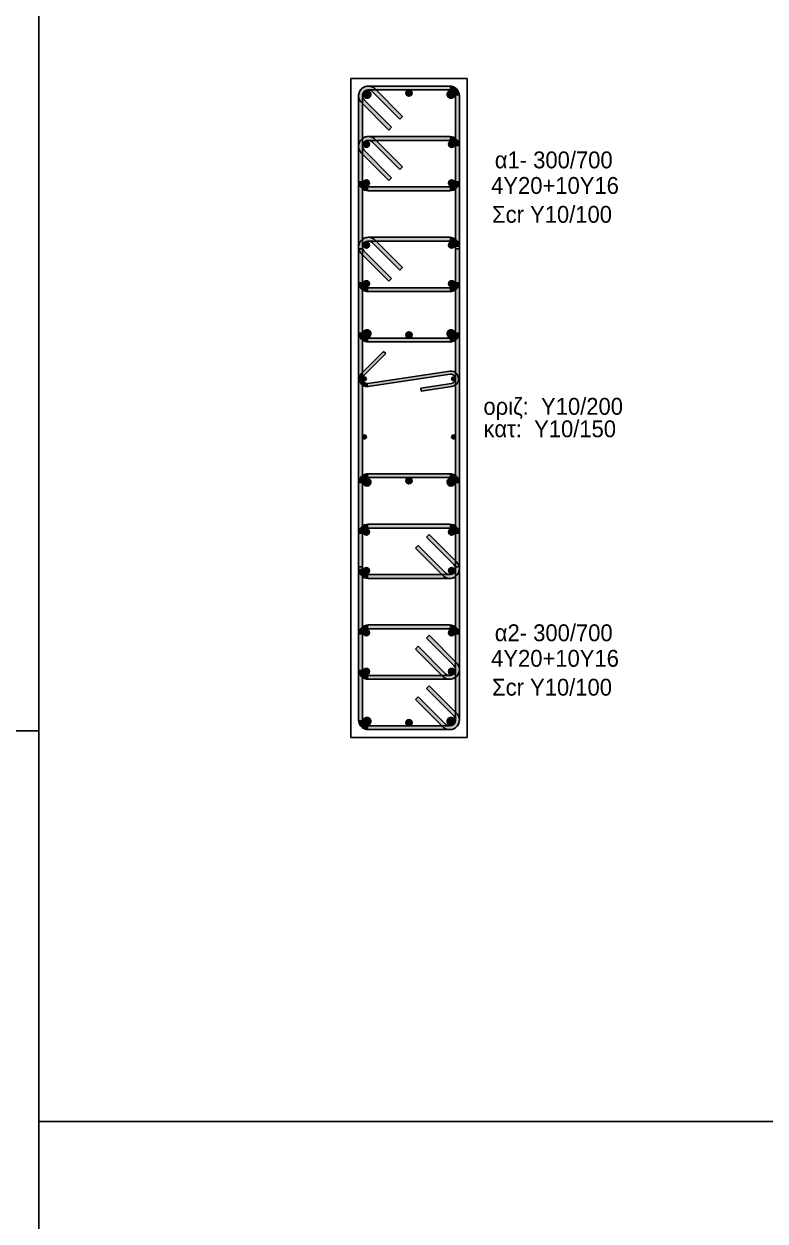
# Model space of a CAD drawing. Header units: millimetres. Extents: x -2171 to 1563, y -1758 to -1505.
# Drawn here: x 16.25 to 25.81, y -1616.9 to -1601.46 of the extents above; entities that cross this region are included whole.
import ezdxf

# ---------------------------------------------------------------- set-up
doc = ezdxf.new("R2010")
doc.units = ezdxf.units.MM
for name, color, linetype in [('Col_Det', 7, 'Continuous'), ('Col_Det_Fill', 7, 'Continuous'), ('Geo_Col_Pro_1', 7, 'Continuous')]:
    doc.layers.add(name, color=color, linetype=linetype)
doc.styles.add('S1Arl22_b_934_161', font='arial.ttf', dxfattribs={"width": 0.933629, "height": 0.002175})

msp = doc.modelspace()

# ---------------------------------------------------------------- hatches: boundary and pattern name
at = {"layer": 'Col_Det_Fill'}
for color, points in [(252, [(20.7485, -1602.3366), (20.7838, -1602.3013, 0.6681786), (20.5704, -1602.3897), (20.6204, -1602.3897, -0.6681786)]), (252, [(20.6954, -1602.3147), (20.6954, -1602.2647, 0.6681786), (20.6071, -1602.4781), (20.6424, -1602.4427, -0.6681786)]), (252, [(21.7454, -1602.3147), (21.7454, -1602.2647), (20.6954, -1602.2647), (20.6954, -1602.3147)]), (252, [(21.102, -1602.6902), (21.1374, -1602.6548), (20.7838, -1602.3013), (20.7485, -1602.3366)]), (252, [(21.8204, -1602.3897), (21.8704, -1602.3897, 0.4142136), (21.7454, -1602.2647), (21.7454, -1602.3147, -0.4142136)]), (252, [(20.6204, -1602.3897), (20.5704, -1602.3897), (20.5704, -1605.4397), (20.6204, -1605.4397)]), (252, [(20.6424, -1602.4427), (20.6071, -1602.4781), (20.9606, -1602.8316), (20.996, -1602.7963)]), (12, [(20.6778, -1602.322, 0.4142136), (20.6278, -1602.372, 0.4142136), (20.6778, -1602.422, 0.4142136), (20.7278, -1602.372, 0.4142136)]), (12, [(21.2204, -1602.3147, 0.4142136), (21.1804, -1602.3547, 0.4142136), (21.2204, -1602.3947, 0.4142136), (21.2604, -1602.3547, 0.4142136)]), (12, [(21.7631, -1602.322, 0.4142136), (21.7131, -1602.372, 0.4142136), (21.7631, -1602.422, 0.4142136), (21.8131, -1602.372, 0.4142136)]), (252, [(21.8204, -1605.4397), (21.8704, -1605.4397), (21.8704, -1602.3897), (21.8204, -1602.3897)]), (252, [(20.7485, -1602.9866), (20.7838, -1602.9513, 0.6681786), (20.5704, -1603.0397), (20.6204, -1603.0397, -0.6681786)]), (252, [(20.6954, -1602.9647), (20.6954, -1602.9147, 0.6681786), (20.6071, -1603.1281), (20.6424, -1603.0927, -0.6681786)]), (252, [(21.7454, -1602.9647), (21.7454, -1602.9147), (20.6954, -1602.9147), (20.6954, -1602.9647)]), (252, [(21.8204, -1603.0397), (21.8704, -1603.0397, 0.4142136), (21.7454, -1602.9147), (21.7454, -1602.9647, -0.4142136)]), (252, [(20.6204, -1603.0397), (20.5704, -1603.0397), (20.5704, -1603.4897), (20.6204, -1603.4897)]), (56, [(20.6707, -1602.9749, 0.4142136), (20.6307, -1603.0149, 0.4142136), (20.6707, -1603.0549, 0.4142136), (20.7107, -1603.0149, 0.4142136)]), (252, [(21.102, -1603.3402), (21.1374, -1603.3048), (20.7838, -1602.9513), (20.7485, -1602.9866)]), (56, [(21.7702, -1602.9749, 0.4142136), (21.7302, -1603.0149, 0.4142136), (21.7702, -1603.0549, 0.4142136), (21.8102, -1603.0149, 0.4142136)]), (252, [(21.8204, -1603.4897), (21.8704, -1603.4897), (21.8704, -1603.0397), (21.8204, -1603.0397)]), (252, [(20.6424, -1603.0927), (20.6071, -1603.1281), (20.9606, -1603.4816), (20.996, -1603.4463)]), (252, [(20.6204, -1603.4897), (20.5704, -1603.4897, 0.4142136), (20.6954, -1603.6147), (20.6954, -1603.5647, -0.4142136)]), (56, [(20.6707, -1603.4744, 0.4142136), (20.6307, -1603.5144, 0.4142136), (20.6707, -1603.5544, 0.4142136), (20.7107, -1603.5144, 0.4142136)]), (56, [(21.7702, -1603.4744, 0.4142136), (21.7302, -1603.5144, 0.4142136), (21.7702, -1603.5544, 0.4142136), (21.8102, -1603.5144, 0.4142136)]), (252, [(21.7454, -1603.5647), (21.7454, -1603.6147, 0.4142136), (21.8704, -1603.4897), (21.8204, -1603.4897, -0.4142136)]), (252, [(20.6954, -1603.5647), (20.6954, -1603.6147), (21.7454, -1603.6147), (21.7454, -1603.5647)]), (252, [(20.7485, -1604.2866), (20.7838, -1604.2513, 0.6681786), (20.5704, -1604.3397), (20.6204, -1604.3397, -0.6681786)]), (252, [(20.6954, -1604.2647), (20.6954, -1604.2147, 0.6681786), (20.6071, -1604.4281), (20.6424, -1604.3927, -0.6681786)]), (56, [(20.6707, -1604.2749, 0.4142136), (20.6307, -1604.3149, 0.4142136), (20.6707, -1604.3549, 0.4142136), (20.7107, -1604.3149, 0.4142136)]), (252, [(21.7454, -1604.2647), (21.7454, -1604.2147), (20.6954, -1604.2147), (20.6954, -1604.2647)]), (252, [(21.102, -1604.6402), (21.1374, -1604.6048), (20.7838, -1604.2513), (20.7485, -1604.2866)]), (56, [(21.7702, -1604.2749, 0.4142136), (21.7302, -1604.3149, 0.4142136), (21.7702, -1604.3549, 0.4142136), (21.8102, -1604.3149, 0.4142136)]), (252, [(21.8204, -1604.3397), (21.8704, -1604.3397, 0.4142136), (21.7454, -1604.2147), (21.7454, -1604.2647, -0.4142136)]), (252, [(20.6204, -1604.3397), (20.5704, -1604.3397), (20.5704, -1604.7897), (20.6204, -1604.7897)]), (252, [(20.6204, -1604.3631), (20.5704, -1604.3631), (20.5704, -1608.4662), (20.6204, -1608.4662)]), (252, [(20.6424, -1604.3927), (20.6071, -1604.4281), (20.9606, -1604.7816), (20.996, -1604.7463)]), (252, [(21.8204, -1604.7897), (21.8704, -1604.7897), (21.8704, -1604.3397), (21.8204, -1604.3397)]), (252, [(21.8204, -1608.4662), (21.8704, -1608.4662), (21.8704, -1604.3631), (21.8204, -1604.3631)]), (56, [(20.6707, -1604.7744, 0.4142136), (20.6307, -1604.8144, 0.4142136), (20.6707, -1604.8544, 0.4142136), (20.7107, -1604.8144, 0.4142136)]), (56, [(21.7702, -1604.7744, 0.4142136), (21.7302, -1604.8144, 0.4142136), (21.7702, -1604.8544, 0.4142136), (21.8102, -1604.8144, 0.4142136)]), (252, [(20.6204, -1604.7897), (20.5704, -1604.7897, 0.4142136), (20.6954, -1604.9147), (20.6954, -1604.8647, -0.4142136)]), (252, [(20.6954, -1604.8647), (20.6954, -1604.9147), (21.7454, -1604.9147), (21.7454, -1604.8647)]), (252, [(21.7454, -1604.8647), (21.7454, -1604.9147, 0.4142136), (21.8704, -1604.7897), (21.8204, -1604.7897, -0.4142136)]), (252, [(20.6204, -1605.4397), (20.5704, -1605.4397, 0.4142136), (20.6954, -1605.5647), (20.6954, -1605.5147, -0.4142136)]), (12, [(20.6778, -1605.4074, 0.4142136), (20.6278, -1605.4574, 0.4142136), (20.6778, -1605.5074, 0.4142136), (20.7278, -1605.4574, 0.4142136)]), (252, [(20.6954, -1605.5147), (20.6954, -1605.5647), (21.7454, -1605.5647), (21.7454, -1605.5147)]), (12, [(21.2204, -1605.4347, 0.4142136), (21.1804, -1605.4747, 0.4142136), (21.2204, -1605.5147, 0.4142136), (21.2604, -1605.4747, 0.4142136)]), (12, [(21.7631, -1605.4074, 0.4142136), (21.7131, -1605.4574, 0.4142136), (21.7631, -1605.5074, 0.4142136), (21.8131, -1605.4574, 0.4142136)]), (252, [(21.7454, -1605.5147), (21.7454, -1605.5647, 0.4142136), (21.8704, -1605.4397), (21.8204, -1605.4397, -0.4142136)]), (252, [(20.6097, -1605.9692), (20.638, -1605.9975), (20.9209, -1605.7147), (20.8926, -1605.6864)]), (252, [(20.6953, -1606.1388), (20.6893, -1606.0993, -0.7233449), (20.638, -1605.9975), (20.6097, -1605.9692, 0.7233449)]), (252, [(21.7516, -1605.9806), (21.7456, -1605.941), (20.6893, -1606.0993), (20.6953, -1606.1388)]), (252, [(21.7693, -1606.0993), (21.7753, -1606.1388, 1), (21.7456, -1605.941), (21.7516, -1605.9806, -1)]), (133, [(20.6454, -1606.0649, 0.4142136), (20.6704, -1606.0399, 0.4142136), (20.6454, -1606.0149, 0.4142136), (20.6204, -1606.0399, 0.4142136)]), (252, [(21.3738, -1606.1585), (21.3797, -1606.1981), (21.7753, -1606.1388), (21.7693, -1606.0993)]), (133, [(21.7954, -1606.0649, 0.4142136), (21.8204, -1606.0399, 0.4142136), (21.7954, -1606.0149, 0.4142136), (21.7704, -1606.0399, 0.4142136)]), (133, [(20.6454, -1606.8144, 0.4142136), (20.6704, -1606.7894, 0.4142136), (20.6454, -1606.7644, 0.4142136), (20.6204, -1606.7894, 0.4142136)]), (133, [(21.7954, -1606.8144, 0.4142136), (21.8204, -1606.7894, 0.4142136), (21.7954, -1606.7644, 0.4142136), (21.7704, -1606.7894, 0.4142136)]), (252, [(20.6954, -1607.3147), (20.6954, -1607.2647, 0.4142136), (20.5704, -1607.3897), (20.6204, -1607.3897, -0.4142136)]), (252, [(20.6204, -1607.3897), (20.5704, -1607.3897), (20.5704, -1610.4397), (20.6204, -1610.4397)]), (12, [(20.6778, -1607.422, 0.4142136), (20.7278, -1607.372, 0.4142136), (20.6778, -1607.322, 0.4142136), (20.6278, -1607.372, 0.4142136)]), (252, [(21.7454, -1607.3147), (21.7454, -1607.2647), (20.6954, -1607.2647), (20.6954, -1607.3147)]), (12, [(21.2204, -1607.3947, 0.4142136), (21.2604, -1607.3547, 0.4142136), (21.2204, -1607.3147, 0.4142136), (21.1804, -1607.3547, 0.4142136)]), (12, [(21.7631, -1607.422, 0.4142136), (21.8131, -1607.372, 0.4142136), (21.7631, -1607.322, 0.4142136), (21.7131, -1607.372, 0.4142136)]), (252, [(21.8204, -1607.3897), (21.8704, -1607.3897, 0.4142136), (21.7454, -1607.2647), (21.7454, -1607.3147, -0.4142136)]), (252, [(21.8204, -1610.4397), (21.8704, -1610.4397), (21.8704, -1607.3897), (21.8204, -1607.3897)]), (252, [(20.6954, -1607.9647), (20.6954, -1607.9147, 0.4142136), (20.5704, -1608.0397), (20.6204, -1608.0397, -0.4142136)]), (56, [(20.6707, -1608.0549, 0.4142136), (20.7107, -1608.0149, 0.4142136), (20.6707, -1607.9749, 0.4142136), (20.6307, -1608.0149, 0.4142136)]), (252, [(21.7454, -1607.9647), (21.7454, -1607.9147), (20.6954, -1607.9147), (20.6954, -1607.9647)]), (56, [(21.7702, -1608.0549, 0.4142136), (21.8102, -1608.0149, 0.4142136), (21.7702, -1607.9749, 0.4142136), (21.7302, -1608.0149, 0.4142136)]), (252, [(21.8204, -1608.0397), (21.8704, -1608.0397, 0.4142136), (21.7454, -1607.9147), (21.7454, -1607.9647, -0.4142136)]), (252, [(20.6204, -1608.0397), (20.5704, -1608.0397), (20.5704, -1608.4897), (20.6204, -1608.4897)]), (252, [(21.7985, -1608.4366), (21.8338, -1608.4013), (21.4803, -1608.0477), (21.4449, -1608.0831)]), (252, [(21.8204, -1608.4897), (21.8704, -1608.4897), (21.8704, -1608.0397), (21.8204, -1608.0397)]), (252, [(21.3389, -1608.1892), (21.3035, -1608.2245), (21.6571, -1608.5781), (21.6924, -1608.5427)]), (56, [(20.6707, -1608.5544, 0.4142136), (20.7107, -1608.5144, 0.4142136), (20.6707, -1608.4744, 0.4142136), (20.6307, -1608.5144, 0.4142136)]), (56, [(21.7702, -1608.5544, 0.4142136), (21.8102, -1608.5144, 0.4142136), (21.7702, -1608.4744, 0.4142136), (21.7302, -1608.5144, 0.4142136)]), (252, [(21.7454, -1608.5647), (21.7454, -1608.6147, 0.6681786), (21.8338, -1608.4013), (21.7985, -1608.4366, -0.6681786)]), (252, [(20.6204, -1608.4897), (20.5704, -1608.4897, 0.4142136), (20.6954, -1608.6147), (20.6954, -1608.5647, -0.4142136)]), (252, [(20.6954, -1608.5647), (20.6954, -1608.6147), (21.7454, -1608.6147), (21.7454, -1608.5647)]), (252, [(21.6924, -1608.5427), (21.6571, -1608.5781, 0.6681786), (21.8704, -1608.4897), (21.8204, -1608.4897, -0.6681786)]), (252, [(20.6954, -1609.2647), (20.6954, -1609.2147, 0.4142136), (20.5704, -1609.3397), (20.6204, -1609.3397, -0.4142136)]), (252, [(21.7454, -1609.2647), (21.7454, -1609.2147), (20.6954, -1609.2147), (20.6954, -1609.2647)]), (252, [(21.8204, -1609.3397), (21.8704, -1609.3397, 0.4142136), (21.7454, -1609.2147), (21.7454, -1609.2647, -0.4142136)]), (252, [(20.6204, -1609.3397), (20.5704, -1609.3397), (20.5704, -1609.7897), (20.6204, -1609.7897)]), (56, [(20.6707, -1609.3549, 0.4142136), (20.7107, -1609.3149, 0.4142136), (20.6707, -1609.2749, 0.4142136), (20.6307, -1609.3149, 0.4142136)]), (252, [(21.7985, -1609.7366), (21.8338, -1609.7013), (21.4803, -1609.3477), (21.4449, -1609.3831)]), (56, [(21.7702, -1609.3549, 0.4142136), (21.8102, -1609.3149, 0.4142136), (21.7702, -1609.2749, 0.4142136), (21.7302, -1609.3149, 0.4142136)]), (252, [(21.8204, -1609.7897), (21.8704, -1609.7897), (21.8704, -1609.3397), (21.8204, -1609.3397)]), (252, [(21.3389, -1609.4892), (21.3035, -1609.5245), (21.6571, -1609.8781), (21.6924, -1609.8427)]), (252, [(21.7454, -1609.8647), (21.7454, -1609.9147, 0.6681786), (21.8338, -1609.7013), (21.7985, -1609.7366, -0.6681786)]), (252, [(20.6204, -1609.7897), (20.5704, -1609.7897, 0.4142136), (20.6954, -1609.9147), (20.6954, -1609.8647, -0.4142136)]), (56, [(20.6707, -1609.8544, 0.4142136), (20.7107, -1609.8144, 0.4142136), (20.6707, -1609.7744, 0.4142136), (20.6307, -1609.8144, 0.4142136)]), (252, [(20.6954, -1609.8647), (20.6954, -1609.9147), (21.7454, -1609.9147), (21.7454, -1609.8647)]), (252, [(21.6924, -1609.8427), (21.6571, -1609.8781, 0.6681786), (21.8704, -1609.7897), (21.8204, -1609.7897, -0.6681786)]), (56, [(21.7702, -1609.8544, 0.4142136), (21.8102, -1609.8144, 0.4142136), (21.7702, -1609.7744, 0.4142136), (21.7302, -1609.8144, 0.4142136)]), (252, [(21.7985, -1610.3866), (21.8338, -1610.3513), (21.4803, -1609.9977), (21.4449, -1610.0331)]), (252, [(21.3389, -1610.1392), (21.3035, -1610.1745), (21.6571, -1610.5281), (21.6924, -1610.4927)]), (252, [(20.6204, -1610.4397), (20.5704, -1610.4397, 0.4142136), (20.6954, -1610.5647), (20.6954, -1610.5147, -0.4142136)]), (12, [(20.6778, -1610.5074, 0.4142136), (20.7278, -1610.4574, 0.4142136), (20.6778, -1610.4074, 0.4142136), (20.6278, -1610.4574, 0.4142136)]), (12, [(21.2204, -1610.5147, 0.4142136), (21.2604, -1610.4747, 0.4142136), (21.2204, -1610.4347, 0.4142136), (21.1804, -1610.4747, 0.4142136)]), (252, [(21.6924, -1610.4927), (21.6571, -1610.5281, 0.6681786), (21.8704, -1610.4397), (21.8204, -1610.4397, -0.6681786)]), (12, [(21.7631, -1610.5074, 0.4142136), (21.8131, -1610.4574, 0.4142136), (21.7631, -1610.4074, 0.4142136), (21.7131, -1610.4574, 0.4142136)]), (252, [(21.7454, -1610.5147), (21.7454, -1610.5647, 0.6681786), (21.8338, -1610.3513), (21.7985, -1610.3866, -0.6681786)]), (252, [(20.6954, -1610.5147), (20.6954, -1610.5647), (21.7454, -1610.5647), (21.7454, -1610.5147)])]:
    msp.add_hatch(color=color, dxfattribs=at).paths.add_polyline_path(points)

# ---------------------------------------------------------------- linework, layer by layer
at = {"layer": 'Col_Det', "color": 7, "elevation": -66.25}
for points in [[(21.9704, -1602.1647), (20.4704, -1602.1647)], [(20.4704, -1602.1647), (20.4704, -1610.6647)], [(21.7454, -1602.2647), (20.6954, -1602.2647)], [(21.1374, -1602.6548), (20.7838, -1602.3013)], [(21.9704, -1610.6647), (21.9704, -1602.1647)], [(20.5704, -1602.3897), (20.5704, -1605.4397)], [(20.6204, -1605.4397), (20.6204, -1602.3897)], [(20.996, -1602.7963), (20.6424, -1602.4427)], [(20.6954, -1602.3147), (21.7454, -1602.3147)], [(20.7485, -1602.3366), (21.102, -1602.6902)], [(21.8204, -1602.3897), (21.8204, -1605.4397)], [(21.8704, -1605.4397), (21.8704, -1602.3897)], [(20.6071, -1602.4781), (20.9606, -1602.8316)], [(21.102, -1602.6902), (21.1374, -1602.6548)], [(21.7454, -1602.9147), (20.6954, -1602.9147)], [(20.9606, -1602.8316), (20.996, -1602.7963)], [(20.5704, -1603.0397), (20.5704, -1603.4897)], [(20.6204, -1603.4897), (20.6204, -1603.0397)], [(20.6954, -1602.9647), (21.7454, -1602.9647)], [(20.7485, -1602.9866), (21.102, -1603.3402)], [(21.1374, -1603.3048), (20.7838, -1602.9513)], [(21.8204, -1603.0397), (21.8204, -1603.4897)], [(21.8704, -1603.4897), (21.8704, -1603.0397)], [(20.6071, -1603.1281), (20.9606, -1603.4816)], [(20.996, -1603.4463), (20.6424, -1603.0927)], [(21.102, -1603.3402), (21.1374, -1603.3048)], [(20.9606, -1603.4816), (20.996, -1603.4463)], [(21.7454, -1603.5647), (20.6954, -1603.5647)], [(20.6954, -1603.6147), (21.7454, -1603.6147)], [(21.7454, -1604.2147), (20.6954, -1604.2147)], [(20.6954, -1604.2647), (21.7454, -1604.2647)], [(20.7485, -1604.2866), (21.102, -1604.6402)], [(21.1374, -1604.6048), (20.7838, -1604.2513)], [(20.5704, -1604.3397), (20.5704, -1604.7897)], [(20.6204, -1604.3631), (20.5704, -1604.3631)], [(20.5704, -1604.3631), (20.5704, -1608.4662)], [(20.6071, -1604.4281), (20.9606, -1604.7816)], [(20.6204, -1604.7897), (20.6204, -1604.3397)], [(20.6204, -1608.4662), (20.6204, -1604.3631)], [(20.996, -1604.7463), (20.6424, -1604.3927)], [(21.8204, -1604.3397), (21.8204, -1604.7897)], [(21.8704, -1604.3631), (21.8204, -1604.3631)], [(21.8204, -1604.3631), (21.8204, -1608.4662)], [(21.8704, -1604.7897), (21.8704, -1604.3397)], [(21.8704, -1608.4662), (21.8704, -1604.3631)], [(21.102, -1604.6402), (21.1374, -1604.6048)], [(20.9606, -1604.7816), (20.996, -1604.7463)], [(21.7454, -1604.8647), (20.6954, -1604.8647)], [(20.6954, -1604.9147), (21.7454, -1604.9147)], [(21.7454, -1605.5147), (20.6954, -1605.5147)], [(20.8926, -1605.6864), (20.6097, -1605.9692)], [(20.6954, -1605.5647), (21.7454, -1605.5647)], [(20.9209, -1605.7147), (20.8926, -1605.6864)], [(20.638, -1605.9975), (20.9209, -1605.7147)], [(21.7456, -1605.941), (20.6893, -1606.0993)], [(20.6953, -1606.1388), (21.7516, -1605.9806)], [(21.7693, -1606.0993), (21.3738, -1606.1585)], [(21.3738, -1606.1585), (21.3797, -1606.1981)], [(21.3797, -1606.1981), (21.7753, -1606.1388)], [(20.5704, -1607.3897), (20.5704, -1610.4397)], [(20.6204, -1610.4397), (20.6204, -1607.3897)], [(21.7454, -1607.2647), (20.6954, -1607.2647)], [(20.6954, -1607.3147), (21.7454, -1607.3147)], [(21.8204, -1607.3897), (21.8204, -1610.4397)], [(21.8704, -1610.4397), (21.8704, -1607.3897)], [(21.7454, -1607.9147), (20.6954, -1607.9147)], [(20.6954, -1607.9647), (21.7454, -1607.9647)], [(20.5704, -1608.0397), (20.5704, -1608.4897)], [(20.6204, -1608.4897), (20.6204, -1608.0397)], [(21.4803, -1608.0477), (21.4449, -1608.0831)], [(21.4449, -1608.0831), (21.7985, -1608.4366)], [(21.8338, -1608.4013), (21.4803, -1608.0477)], [(21.8204, -1608.0397), (21.8204, -1608.4897)], [(21.8704, -1608.4897), (21.8704, -1608.0397)], [(21.3389, -1608.1892), (21.3035, -1608.2245)], [(21.3035, -1608.2245), (21.6571, -1608.5781)], [(21.6924, -1608.5427), (21.3389, -1608.1892)], [(20.5704, -1608.4662), (20.6204, -1608.4662)], [(21.8204, -1608.4662), (21.8704, -1608.4662)], [(21.7454, -1608.5647), (20.6954, -1608.5647)], [(20.6954, -1608.6147), (21.7454, -1608.6147)], [(21.7454, -1609.2147), (20.6954, -1609.2147)], [(20.5704, -1609.3397), (20.5704, -1609.7897)], [(20.6204, -1609.7897), (20.6204, -1609.3397)], [(20.6954, -1609.2647), (21.7454, -1609.2647)], [(21.4803, -1609.3477), (21.4449, -1609.3831)], [(21.4449, -1609.3831), (21.7985, -1609.7366)], [(21.8338, -1609.7013), (21.4803, -1609.3477)], [(21.8204, -1609.3397), (21.8204, -1609.7897)], [(21.8704, -1609.7897), (21.8704, -1609.3397)], [(21.3389, -1609.4892), (21.3035, -1609.5245)], [(21.3035, -1609.5245), (21.6571, -1609.8781)], [(21.6924, -1609.8427), (21.3389, -1609.4892)], [(21.7454, -1609.8647), (20.6954, -1609.8647)], [(20.6954, -1609.9147), (21.7454, -1609.9147)], [(21.4803, -1609.9977), (21.4449, -1610.0331)], [(21.8338, -1610.3513), (21.4803, -1609.9977)], [(21.3389, -1610.1392), (21.3035, -1610.1745)], [(21.3035, -1610.1745), (21.6571, -1610.5281)], [(21.6924, -1610.4927), (21.3389, -1610.1392)], [(21.4449, -1610.0331), (21.7985, -1610.3866)], [(21.7454, -1610.5147), (20.6954, -1610.5147)], [(20.6954, -1610.5647), (21.7454, -1610.5647)], [(20.4704, -1610.6647), (21.9704, -1610.6647)]]:
    msp.add_lwpolyline(points, dxfattribs=at)
for points in [[(20.7838, -1602.3013, 0.6681786), (20.5704, -1602.3897)], [(20.6954, -1602.2647, 0.6681786), (20.6071, -1602.4781)], [(21.8704, -1602.3897, 0.4142136), (21.7454, -1602.2647)], [(20.6204, -1602.3897, -0.6681786), (20.7485, -1602.3366, -0.6681786)], [(20.6424, -1602.4427, -0.6681786), (20.6954, -1602.3147, -0.6681786)], [(20.6778, -1602.322, 0.4142136), (20.6278, -1602.372, 0.4142136)], [(20.6278, -1602.372, 0.4142136), (20.6778, -1602.422, 0.4142136)], [(20.7278, -1602.372, 0.4142136), (20.6778, -1602.322, 0.4142136)], [(20.6778, -1602.422, 0.4142136), (20.7278, -1602.372, 0.4142136)], [(21.2204, -1602.3147, 0.4142136), (21.1804, -1602.3547, 0.4142136)], [(21.1804, -1602.3547, 0.4142136), (21.2204, -1602.3947, 0.4142136)], [(21.2604, -1602.3547, 0.4142136), (21.2204, -1602.3147, 0.4142136)], [(21.2204, -1602.3947, 0.4142136), (21.2604, -1602.3547, 0.4142136)], [(21.7631, -1602.322, 0.4142136), (21.7131, -1602.372, 0.4142136)], [(21.7131, -1602.372, 0.4142136), (21.7631, -1602.422, 0.4142136)], [(21.7454, -1602.3147, -0.4142136), (21.8204, -1602.3897, -0.4142136)], [(21.8131, -1602.372, 0.4142136), (21.7631, -1602.322, 0.4142136)], [(21.7631, -1602.422, 0.4142136), (21.8131, -1602.372, 0.4142136)], [(20.7838, -1602.9513, 0.6681786), (20.5704, -1603.0397)], [(20.6954, -1602.9147, 0.6681786), (20.6071, -1603.1281)], [(21.8704, -1603.0397, 0.4142136), (21.7454, -1602.9147)], [(20.6204, -1603.0397, -0.6681786), (20.7485, -1602.9866, -0.6681786)], [(20.6424, -1603.0927, -0.6681786), (20.6954, -1602.9647, -0.6681786)], [(20.6707, -1602.9749, 0.4142136), (20.6307, -1603.0149, 0.4142136)], [(20.6307, -1603.0149, 0.4142136), (20.6707, -1603.0549, 0.4142136)], [(20.7107, -1603.0149, 0.4142136), (20.6707, -1602.9749, 0.4142136)], [(20.6707, -1603.0549, 0.4142136), (20.7107, -1603.0149, 0.4142136)], [(21.7702, -1602.9749, 0.4142136), (21.7302, -1603.0149, 0.4142136)], [(21.7302, -1603.0149, 0.4142136), (21.7702, -1603.0549, 0.4142136)], [(21.7454, -1602.9647, -0.4142136), (21.8204, -1603.0397, -0.4142136)], [(21.8102, -1603.0149, 0.4142136), (21.7702, -1602.9749, 0.4142136)], [(21.7702, -1603.0549, 0.4142136), (21.8102, -1603.0149, 0.4142136)], [(20.5704, -1603.4897, 0.4142136), (20.6954, -1603.6147)], [(20.6954, -1603.5647, -0.4142136), (20.6204, -1603.4897, -0.4142136)], [(20.6707, -1603.4744, 0.4142136), (20.6307, -1603.5144, 0.4142136)], [(20.6307, -1603.5144, 0.4142136), (20.6707, -1603.5544, 0.4142136)], [(20.7107, -1603.5144, 0.4142136), (20.6707, -1603.4744, 0.4142136)], [(20.6707, -1603.5544, 0.4142136), (20.7107, -1603.5144, 0.4142136)], [(21.7702, -1603.4744, 0.4142136), (21.7302, -1603.5144, 0.4142136)], [(21.7302, -1603.5144, 0.4142136), (21.7702, -1603.5544, 0.4142136)], [(21.7454, -1603.6147, 0.4142136), (21.8704, -1603.4897)], [(21.8204, -1603.4897, -0.4142136), (21.7454, -1603.5647, -0.4142136)], [(21.8102, -1603.5144, 0.4142136), (21.7702, -1603.4744, 0.4142136)], [(21.7702, -1603.5544, 0.4142136), (21.8102, -1603.5144, 0.4142136)], [(20.7838, -1604.2513, 0.6681786), (20.5704, -1604.3397)], [(20.6954, -1604.2147, 0.6681786), (20.6071, -1604.4281)], [(20.6204, -1604.3397, -0.6681786), (20.7485, -1604.2866, -0.6681786)], [(20.6424, -1604.3927, -0.6681786), (20.6954, -1604.2647, -0.6681786)], [(20.6707, -1604.2749, 0.4142136), (20.6307, -1604.3149, 0.4142136)], [(20.7107, -1604.3149, 0.4142136), (20.6707, -1604.2749, 0.4142136)], [(21.7702, -1604.2749, 0.4142136), (21.7302, -1604.3149, 0.4142136)], [(21.8704, -1604.3397, 0.4142136), (21.7454, -1604.2147)], [(21.7454, -1604.2647, -0.4142136), (21.8204, -1604.3397, -0.4142136)], [(21.8102, -1604.3149, 0.4142136), (21.7702, -1604.2749, 0.4142136)], [(20.6307, -1604.3149, 0.4142136), (20.6707, -1604.3549, 0.4142136)], [(20.6707, -1604.3549, 0.4142136), (20.7107, -1604.3149, 0.4142136)], [(21.7302, -1604.3149, 0.4142136), (21.7702, -1604.3549, 0.4142136)], [(21.7702, -1604.3549, 0.4142136), (21.8102, -1604.3149, 0.4142136)], [(20.6707, -1604.7744, 0.4142136), (20.6307, -1604.8144, 0.4142136)], [(20.7107, -1604.8144, 0.4142136), (20.6707, -1604.7744, 0.4142136)], [(21.7702, -1604.7744, 0.4142136), (21.7302, -1604.8144, 0.4142136)], [(21.8102, -1604.8144, 0.4142136), (21.7702, -1604.7744, 0.4142136)], [(20.5704, -1604.7897, 0.4142136), (20.6954, -1604.9147)], [(20.6954, -1604.8647, -0.4142136), (20.6204, -1604.7897, -0.4142136)], [(20.6307, -1604.8144, 0.4142136), (20.6707, -1604.8544, 0.4142136)], [(20.6707, -1604.8544, 0.4142136), (20.7107, -1604.8144, 0.4142136)], [(21.7302, -1604.8144, 0.4142136), (21.7702, -1604.8544, 0.4142136)], [(21.7454, -1604.9147, 0.4142136), (21.8704, -1604.7897)], [(21.8204, -1604.7897, -0.4142136), (21.7454, -1604.8647, -0.4142136)], [(21.7702, -1604.8544, 0.4142136), (21.8102, -1604.8144, 0.4142136)], [(20.5704, -1605.4397, 0.4142136), (20.6954, -1605.5647)], [(20.6954, -1605.5147, -0.4142136), (20.6204, -1605.4397, -0.4142136)], [(20.6778, -1605.4074, 0.4142136), (20.6278, -1605.4574, 0.4142136)], [(20.6278, -1605.4574, 0.4142136), (20.6778, -1605.5074, 0.4142136)], [(20.7278, -1605.4574, 0.4142136), (20.6778, -1605.4074, 0.4142136)], [(20.6778, -1605.5074, 0.4142136), (20.7278, -1605.4574, 0.4142136)], [(21.2204, -1605.4347, 0.4142136), (21.1804, -1605.4747, 0.4142136)], [(21.1804, -1605.4747, 0.4142136), (21.2204, -1605.5147, 0.4142136)], [(21.2604, -1605.4747, 0.4142136), (21.2204, -1605.4347, 0.4142136)], [(21.2204, -1605.5147, 0.4142136), (21.2604, -1605.4747, 0.4142136)], [(21.7631, -1605.4074, 0.4142136), (21.7131, -1605.4574, 0.4142136)], [(21.7131, -1605.4574, 0.4142136), (21.7631, -1605.5074, 0.4142136)], [(21.7454, -1605.5647, 0.4142136), (21.8704, -1605.4397)], [(21.8204, -1605.4397, -0.4142136), (21.7454, -1605.5147, -0.4142136)], [(21.8131, -1605.4574, 0.4142136), (21.7631, -1605.4074, 0.4142136)], [(21.7631, -1605.5074, 0.4142136), (21.8131, -1605.4574, 0.4142136)], [(20.6097, -1605.9692, 0.7233449), (20.6953, -1606.1388, 0.7233449)], [(20.6893, -1606.0993, -0.7233449), (20.638, -1605.9975)], [(21.7753, -1606.1388, 1), (21.7456, -1605.941)], [(21.7516, -1605.9806, -1), (21.7693, -1606.0993, -1)], [(20.6454, -1606.0149, 0.4142136), (20.6204, -1606.0399, 0.4142136)], [(20.6204, -1606.0399, 0.4142136), (20.6454, -1606.0649, 0.4142136)], [(20.6704, -1606.0399, 0.4142136), (20.6454, -1606.0149, 0.4142136)], [(20.6454, -1606.0649, 0.4142136), (20.6704, -1606.0399, 0.4142136)], [(21.7954, -1606.0149, 0.4142136), (21.7704, -1606.0399, 0.4142136)], [(21.7704, -1606.0399, 0.4142136), (21.7954, -1606.0649, 0.4142136)], [(21.8204, -1606.0399, 0.4142136), (21.7954, -1606.0149, 0.4142136)], [(21.7954, -1606.0649, 0.4142136), (21.8204, -1606.0399, 0.4142136)], [(20.6454, -1606.7644, 0.4142136), (20.6204, -1606.7894, 0.4142136)], [(20.6704, -1606.7894, 0.4142136), (20.6454, -1606.7644, 0.4142136)], [(21.7954, -1606.7644, 0.4142136), (21.7704, -1606.7894, 0.4142136)], [(21.8204, -1606.7894, 0.4142136), (21.7954, -1606.7644, 0.4142136)], [(20.6204, -1606.7894, 0.4142136), (20.6454, -1606.8144, 0.4142136)], [(20.6454, -1606.8144, 0.4142136), (20.6704, -1606.7894, 0.4142136)], [(21.7704, -1606.7894, 0.4142136), (21.7954, -1606.8144, 0.4142136)], [(21.7954, -1606.8144, 0.4142136), (21.8204, -1606.7894, 0.4142136)], [(20.6954, -1607.2647, 0.4142136), (20.5704, -1607.3897)], [(20.6204, -1607.3897, -0.4142136), (20.6954, -1607.3147, -0.4142136)], [(20.6778, -1607.322, 0.4142136), (20.6278, -1607.372, 0.4142136)], [(20.6278, -1607.372, 0.4142136), (20.6778, -1607.422, 0.4142136)], [(20.7278, -1607.372, 0.4142136), (20.6778, -1607.322, 0.4142136)], [(20.6778, -1607.422, 0.4142136), (20.7278, -1607.372, 0.4142136)], [(21.2204, -1607.3147, 0.4142136), (21.1804, -1607.3547, 0.4142136)], [(21.1804, -1607.3547, 0.4142136), (21.2204, -1607.3947, 0.4142136)], [(21.2604, -1607.3547, 0.4142136), (21.2204, -1607.3147, 0.4142136)], [(21.2204, -1607.3947, 0.4142136), (21.2604, -1607.3547, 0.4142136)], [(21.7631, -1607.322, 0.4142136), (21.7131, -1607.372, 0.4142136)], [(21.7131, -1607.372, 0.4142136), (21.7631, -1607.422, 0.4142136)], [(21.8704, -1607.3897, 0.4142136), (21.7454, -1607.2647)], [(21.7454, -1607.3147, -0.4142136), (21.8204, -1607.3897, -0.4142136)], [(21.8131, -1607.372, 0.4142136), (21.7631, -1607.322, 0.4142136)], [(21.7631, -1607.422, 0.4142136), (21.8131, -1607.372, 0.4142136)], [(20.6954, -1607.9147, 0.4142136), (20.5704, -1608.0397)], [(20.6204, -1608.0397, -0.4142136), (20.6954, -1607.9647, -0.4142136)], [(20.6707, -1607.9749, 0.4142136), (20.6307, -1608.0149, 0.4142136)], [(20.6307, -1608.0149, 0.4142136), (20.6707, -1608.0549, 0.4142136)], [(20.7107, -1608.0149, 0.4142136), (20.6707, -1607.9749, 0.4142136)], [(20.6707, -1608.0549, 0.4142136), (20.7107, -1608.0149, 0.4142136)], [(21.7702, -1607.9749, 0.4142136), (21.7302, -1608.0149, 0.4142136)], [(21.7302, -1608.0149, 0.4142136), (21.7702, -1608.0549, 0.4142136)], [(21.8704, -1608.0397, 0.4142136), (21.7454, -1607.9147)], [(21.7454, -1607.9647, -0.4142136), (21.8204, -1608.0397, -0.4142136)], [(21.8102, -1608.0149, 0.4142136), (21.7702, -1607.9749, 0.4142136)], [(21.7702, -1608.0549, 0.4142136), (21.8102, -1608.0149, 0.4142136)], [(20.6707, -1608.4744, 0.4142136), (20.6307, -1608.5144, 0.4142136)], [(20.7107, -1608.5144, 0.4142136), (20.6707, -1608.4744, 0.4142136)], [(21.7702, -1608.4744, 0.4142136), (21.7302, -1608.5144, 0.4142136)], [(21.7454, -1608.6147, 0.6681786), (21.8338, -1608.4013)], [(21.7985, -1608.4366, -0.6681786), (21.7454, -1608.5647, -0.6681786)], [(21.8102, -1608.5144, 0.4142136), (21.7702, -1608.4744, 0.4142136)], [(20.5704, -1608.4897, 0.4142136), (20.6954, -1608.6147)], [(20.6954, -1608.5647, -0.4142136), (20.6204, -1608.4897, -0.4142136)], [(20.6307, -1608.5144, 0.4142136), (20.6707, -1608.5544, 0.4142136)], [(20.6707, -1608.5544, 0.4142136), (20.7107, -1608.5144, 0.4142136)], [(21.6571, -1608.5781, 0.6681786), (21.8704, -1608.4897)], [(21.8204, -1608.4897, -0.6681786), (21.6924, -1608.5427, -0.6681786)], [(21.7302, -1608.5144, 0.4142136), (21.7702, -1608.5544, 0.4142136)], [(21.7702, -1608.5544, 0.4142136), (21.8102, -1608.5144, 0.4142136)], [(20.6954, -1609.2147, 0.4142136), (20.5704, -1609.3397)], [(21.8704, -1609.3397, 0.4142136), (21.7454, -1609.2147)], [(20.6204, -1609.3397, -0.4142136), (20.6954, -1609.2647, -0.4142136)], [(20.6707, -1609.2749, 0.4142136), (20.6307, -1609.3149, 0.4142136)], [(20.6307, -1609.3149, 0.4142136), (20.6707, -1609.3549, 0.4142136)], [(20.7107, -1609.3149, 0.4142136), (20.6707, -1609.2749, 0.4142136)], [(20.6707, -1609.3549, 0.4142136), (20.7107, -1609.3149, 0.4142136)], [(21.7702, -1609.2749, 0.4142136), (21.7302, -1609.3149, 0.4142136)], [(21.7302, -1609.3149, 0.4142136), (21.7702, -1609.3549, 0.4142136)], [(21.7454, -1609.2647, -0.4142136), (21.8204, -1609.3397, -0.4142136)], [(21.8102, -1609.3149, 0.4142136), (21.7702, -1609.2749, 0.4142136)], [(21.7702, -1609.3549, 0.4142136), (21.8102, -1609.3149, 0.4142136)], [(21.7454, -1609.9147, 0.6681786), (21.8338, -1609.7013)], [(20.5704, -1609.7897, 0.4142136), (20.6954, -1609.9147)], [(20.6954, -1609.8647, -0.4142136), (20.6204, -1609.7897, -0.4142136)], [(20.6707, -1609.7744, 0.4142136), (20.6307, -1609.8144, 0.4142136)], [(20.6307, -1609.8144, 0.4142136), (20.6707, -1609.8544, 0.4142136)], [(20.7107, -1609.8144, 0.4142136), (20.6707, -1609.7744, 0.4142136)], [(20.6707, -1609.8544, 0.4142136), (20.7107, -1609.8144, 0.4142136)], [(21.6571, -1609.8781, 0.6681786), (21.8704, -1609.7897)], [(21.8204, -1609.7897, -0.6681786), (21.6924, -1609.8427, -0.6681786)], [(21.7702, -1609.7744, 0.4142136), (21.7302, -1609.8144, 0.4142136)], [(21.7302, -1609.8144, 0.4142136), (21.7702, -1609.8544, 0.4142136)], [(21.7985, -1609.7366, -0.6681786), (21.7454, -1609.8647, -0.6681786)], [(21.8102, -1609.8144, 0.4142136), (21.7702, -1609.7744, 0.4142136)], [(21.7702, -1609.8544, 0.4142136), (21.8102, -1609.8144, 0.4142136)], [(20.5704, -1610.4397, 0.4142136), (20.6954, -1610.5647)], [(20.6954, -1610.5147, -0.4142136), (20.6204, -1610.4397, -0.4142136)], [(20.6778, -1610.4074, 0.4142136), (20.6278, -1610.4574, 0.4142136)], [(20.6278, -1610.4574, 0.4142136), (20.6778, -1610.5074, 0.4142136)], [(20.7278, -1610.4574, 0.4142136), (20.6778, -1610.4074, 0.4142136)], [(20.6778, -1610.5074, 0.4142136), (20.7278, -1610.4574, 0.4142136)], [(21.2204, -1610.4347, 0.4142136), (21.1804, -1610.4747, 0.4142136)], [(21.1804, -1610.4747, 0.4142136), (21.2204, -1610.5147, 0.4142136)], [(21.2604, -1610.4747, 0.4142136), (21.2204, -1610.4347, 0.4142136)], [(21.2204, -1610.5147, 0.4142136), (21.2604, -1610.4747, 0.4142136)], [(21.6571, -1610.5281, 0.6681786), (21.8704, -1610.4397)], [(21.8204, -1610.4397, -0.6681786), (21.6924, -1610.4927, -0.6681786)], [(21.7631, -1610.4074, 0.4142136), (21.7131, -1610.4574, 0.4142136)], [(21.7131, -1610.4574, 0.4142136), (21.7631, -1610.5074, 0.4142136)], [(21.7454, -1610.5647, 0.6681786), (21.8338, -1610.3513)], [(21.7985, -1610.3866, -0.6681786), (21.7454, -1610.5147, -0.6681786)], [(21.8131, -1610.4574, 0.4142136), (21.7631, -1610.4074, 0.4142136)], [(21.7631, -1610.5074, 0.4142136), (21.8131, -1610.4574, 0.4142136)]]:
    msp.add_lwpolyline(points, format="xyb", dxfattribs=at)
at = {"layer": 'Geo_Col_Pro_1', "color": 4, "linetype": 'Continuous', "ltscale": 0.5}
for p, q in [((16.4434, -1598.3514), (16.4434, -1610.5817)), ((-13.0812, -1610.5817), (16.4434, -1610.5817)), ((16.4434, -1610.5817), (16.4434, -1630.2944)), ((16.4434, -1615.6192), (38.0464, -1615.6192))]:
    msp.add_line(p, q, dxfattribs=at)

# ---------------------------------------------------------------- texts
at = {"layer": 'Col_Det', "color": 7, "style": 'S1Arl22_b_934_161', "width": 0.933629}
for s, p in [(' α1- 300/700', (22.2491, -1603.3253)), ('4Y20+10Y16', (22.2805, -1603.6548)), ('Σcr Y10/100', (22.2924, -1604.0273)), ('οριζ:  Y10/200', (22.1809, -1606.5034)), ('κατ:  Y10/150', (22.1809, -1606.7934)), (' α2- 300/700', (22.2491, -1609.4239)), ('4Y20+10Y16', (22.2805, -1609.7535)), ('Σcr Y10/100', (22.2924, -1610.126))]:
    msp.add_text(s, height=0.2175, dxfattribs=at).set_placement(p)

doc.saveas('drawing.dxf')
